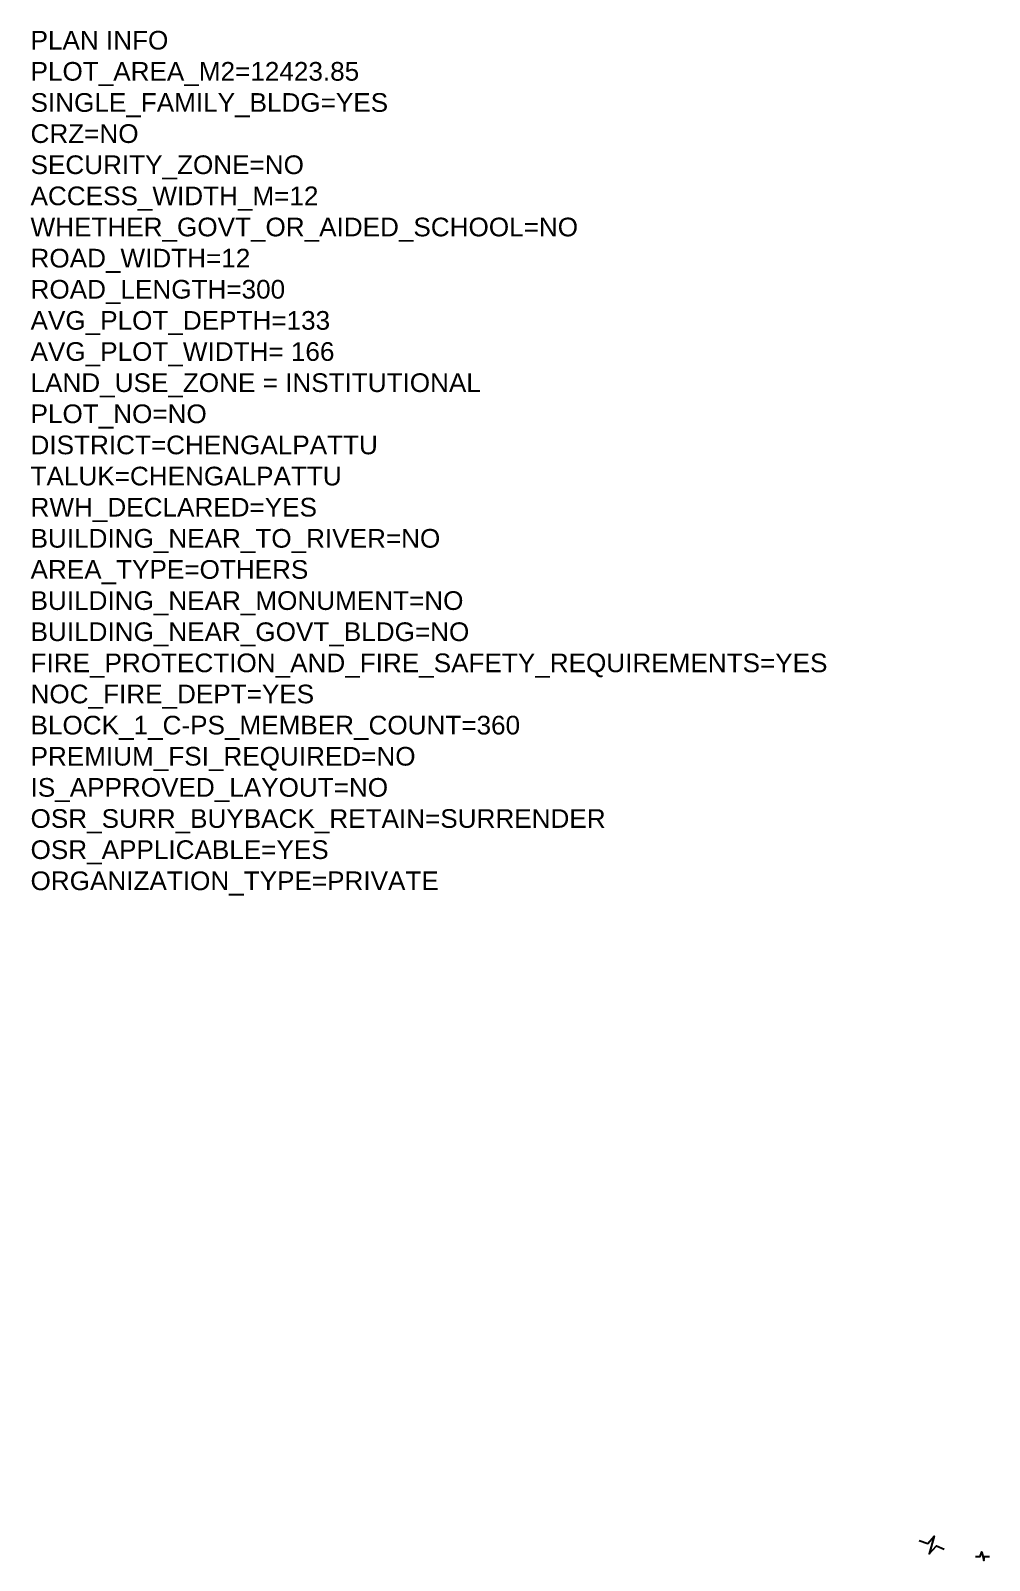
# Model space of a CAD drawing. Header units: metres. Extents: x 2792 to 3145, y -72 to 111.
# Drawn here: x 3002.7 to 3054, y 26 to 107.9 of the extents above; entities that cross this region are included whole.
import ezdxf

# ---------------------------------------------------------------- set-up
doc = ezdxf.new("R2010")
doc.units = ezdxf.units.M
doc.header["$MEASUREMENT"] = 0
doc.layers.add('PLAN_INFO', color=1, linetype='Continuous', plot=False)
doc.styles.get("Standard").update_dxf_attribs({"font": 'arial.ttf'})

msp = doc.modelspace()

# ---------------------------------------------------------------- linework, layer by layer
for points in [[(3050.28085, 27.04662), (3050.74615, 26.89287), (3051.0925, 27.27027), (3050.81962, 26.33025), (3051.20798, 26.764), (3051.61727, 26.58535)], [(3053.29492, 26.19297), (3053.55657, 26.19297), (3053.63747, 26.44493), (3053.73584, 25.97981), (3053.78831, 26.19162), (3054.04191, 26.19162)]]:
    msp.add_lwpolyline(points)

# ---------------------------------------------------------------- texts
at = {"layer": 'PLAN_INFO', "insert": (3002.72534, 107.87932), "char_height": 1, "width": 36.1755827, "attachment_point": 1}
msp.add_mtext('PLAN INFO\\PPLOT_AREA_M2=12423.85\\PSINGLE_FAMILY_BLDG=YES\\PCRZ=NO\\PSECURITY_ZONE=NO\\PACCESS_WIDTH_M=12\\PWHETHER_GOVT_OR_AIDED_SCHOOL=NO\\PROAD_WIDTH=12\\PROAD_LENGTH=300\\PAVG_PLOT_DEPTH=133\\PAVG_PLOT_WIDTH= 166\\PLAND_USE_ZONE = INSTITUTIONAL \\PPLOT_NO=NO \\PDISTRICT=CHENGALPATTU\\PTALUK=CHENGALPATTU\\PRWH_DECLARED=YES\\PBUILDING_NEAR_TO_RIVER=NO\\PAREA_TYPE=OTHERS\\PBUILDING_NEAR_MONUMENT=NO\\PBUILDING_NEAR_GOVT_BLDG=NO\\PFIRE_PROTECTION_AND_FIRE_SAFETY_REQUIREMENTS=YES\\PNOC_FIRE_DEPT=YES\\PBLOCK_1_C-PS_MEMBER_COUNT=360\\PPREMIUM_FSI_REQUIRED=NO\\PIS_APPROVED_LAYOUT=NO\\POSR_SURR_BUYBACK_RETAIN=SURRENDER\\POSR_APPLICABLE=YES\\PORGANIZATION_TYPE=PRIVATE', dxfattribs=at)

doc.saveas('drawing.dxf')
